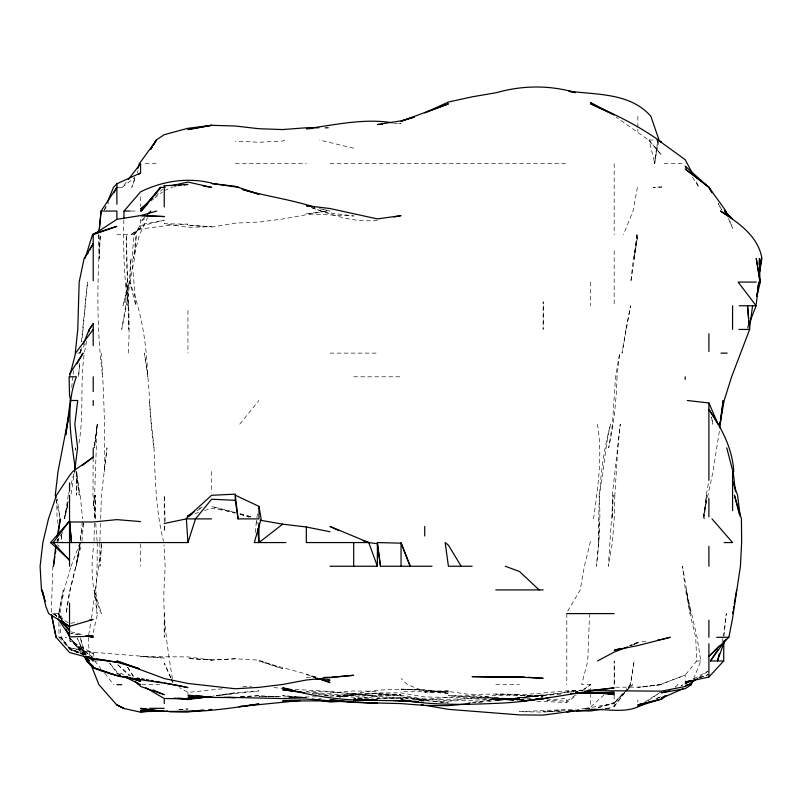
<?xml version="1.0" encoding="UTF-8"?>
<svg xmlns="http://www.w3.org/2000/svg" width="802" height="802" viewBox="0 0 802 802"><rect width="100%" height="100%" fill="white"/><g stroke="black" fill="none" stroke-linecap="round" stroke-linejoin="round"><path stroke-width="0.6" stroke-dasharray="4.01 3.01" d="M97.253 542.563L97.112 566.242L95.849 589.921L97.062 613.6L94.265 589.921L101.423 613.6C91.378 592.066 90.596 568.006 93.744 544.839M76.812 471.526L76.581 495.205L76.671 471.526L79.248 495.205L76.03 471.526L80.2 495.205L82.576 518.884M95.358 518.884L95.699 495.205L94.526 518.884M75.348 450.333L75.388 447.847L75.538 450.333M598.763 542.563C598.112 502.724 599.936 462.794 610.643 424.168C604.658 447.506 604.217 471.696 599.114 495.205C600.989 518.924 599.014 542.663 596.447 566.242L598.763 542.563L599.194 518.884M94.034 541.32L94.476 521.38M123.839 219.768C123.127 248.47 124.109 277.302 128.069 305.762L126.305 282.083L125.693 305.762L121.724 329.442L126.405 305.762L130.054 282.083L130.876 258.404L129.252 282.083L123.007 305.762L129.814 282.083L134.566 258.404L136.31 234.725L133.353 258.404L139.518 234.725L147.618 217.713M52.882 566.242L51.268 613.6M128.2 353.121C131.227 313.582 125.553 274.254 126.335 234.725L128.801 329.442L128.28 305.762M100.671 518.884L101.413 495.205L107.017 447.847L104.22 471.526C105.373 432.037 103.859 392.529 101.263 353.121M99.869 541.32L100.541 522.623M93.162 457.972L92.982 495.205L95.067 518.884L94.365 495.205L93.212 507.345L94.586 495.205L97.142 424.168L94.536 447.847L97.283 424.168L94.014 446.664M98.796 234.725L99.197 258.404L100.34 234.725C96.811 282.063 96.641 329.642 102.666 376.81M589.57 613.6L587.766 660.968L581.661 684.647L590.493 684.647L590.493 689.339M79.518 363.095L78.566 376.81L79.749 363.095M164.761 525.881L164.25 531.706L164.25 525.881M165.172 521.22L164.25 495.205L164.25 524.708M116.891 234.725L134.074 234.725L140.571 226.084L164.25 220.209L140.571 224.771L134.074 234.725L131.959 258.404L135.869 305.762L129.744 282.083C141.844 312.178 146.565 344.559 147.799 376.81L144.28 353.121C150.856 384.298 148.721 416.438 153.994 447.847C155.287 479.185 155.758 510.794 163.558 541.38M81.894 541.32L83.769 521.38M255.257 532.598L256.49 520.127M73.102 374.313L73.483 370.574M80.22 353.121L80.591 349.381M81.353 341.913L87.498 282.083L81.904 341.281M723.955 636.036L726.301 613.6L723.344 636.096M71.699 387.456L72.852 376.81M82.315 521.25L80.15 541.38L83.598 521.25M80.601 353.121L81.122 348.389M78.977 443.105C84.872 409.401 78.426 374.614 86.756 341.281M593.54 518.884C597.771 487.496 602.893 455.777 597.37 424.168M57.213 541.38L57.533 539.014M590.493 541.51L584.387 566.242L580.227 589.921L566.813 612.648M719.334 431.265L713.038 471.526L702.903 518.884L706.803 495.205L704.046 518.884L706.291 495.205L708.898 480.318M630.593 684.647L625.37 691.615L630.593 684.647L634.161 660.968L630.212 684.647L626.202 689.309M657.65 141.192L654.242 163.688L659.013 140.009M68.26 495.205L64.631 518.884L68.06 502.313M71.037 494.022L74.656 471.526M79.639 544.929L76.18 566.242L80.421 542.563L75.749 566.242L69.533 591.545L66.105 613.6L69.533 593.099L81.253 544.929M88.671 634.913L91.298 619.525M91.498 618.342L101.864 542.563L100.009 566.242L99.829 542.563M62.606 619.034L59.939 613.6L64.08 589.921L70.807 567.255M637.41 187.367L633.049 211.046L623.425 234.725M256.83 517.751L257.683 513.2M68.2 501.13L64.2 518.884L68.28 504.097M93.212 632.658L97.593 613.6M747.193 328.259L747.765 325.893M722.051 642.021L722.903 638.472M68.511 494.222L69.533 490.283M71.067 484.418L74.135 472.699M134.816 177.894L131.799 187.367L135.558 177.212M137.232 172.711L138.064 170.455M71.117 566.242L80.03 542.563M693.59 679.003L700.768 660.968L697.068 637.289L686.101 589.921L690.602 613.6L682.502 566.242L685.209 588.518L689.941 613.6L695.695 637.289L696.748 660.968L685.209 675.053L660.176 684.647L685.209 675.053L685.209 680.437M104.33 209.913L105.704 206.535M77.604 353.121L79.639 353.121L81.914 347.487M104.46 209.974L108.611 202.435M79.639 353.121L85.804 342.364M56.862 541.54L63.528 531.265M606.352 708.677L614.172 706.632L624.618 692.637L614.172 703.294L622.994 693.038M614.172 706.552L624.618 692.607M117.954 187.367L122.205 187.367L126.796 181.442M239.758 424.168L258.976 400.489M134.074 234.725L140.571 227.979L140.571 217.713M144.861 217.131L140.571 221.472L146.636 217.563M625.6 691.745L632.638 684.647L625.6 691.464M155.488 196.139L162.495 189.122M624.718 692.316L614.172 702.532L598.222 707.605M604.157 694.763L590.493 707.123L590.493 694.682M675.234 687.083L677.981 684.647L675.234 686.973M122.205 187.367L134.776 177.513M150.997 200.931L153.834 198.706M154.786 197.954L162.355 192.009M536.899 701.319L566.813 702.432L576.678 695.023M582.603 690.572L590.493 684.647L581.61 690.813M575.696 694.933L566.813 701.098L546.874 700.427M698.732 677.66L707.875 671.374M140.571 227.979L130.656 234.725L140.571 229.051L164.25 225.883L187.939 224.149L164.25 223.728L187.939 227.327L211.618 226.685L187.939 225.151L211.618 227.086L235.297 223.126L258.976 222.064L282.655 219.016L326.765 211.046L306.334 213.833L353.692 215.999L330.013 212.951L321.502 211.046L310.996 207.387M648.146 700.617L661.53 691.545M197.202 510.673L202.345 507.275M682.983 684.647L680.938 685.981L682.983 684.647L685.209 684.647M645.059 701.88L659.475 692.838M199.257 508.789L202.345 506.884M693.82 678.823L707.815 671.254M284.85 140.009L282.655 141.062L258.976 142.265L235.297 141.112M655.896 698.813L661.53 696.437L655.896 698.793M637.851 642.372L629.961 645.62L637.851 642.372L648.507 641.079M631.084 645.57L637.851 642.973L629.57 645.53M699.875 677.85L707.765 674.813M164.25 190.525L172.54 187.367M699.424 677.5L708.898 674.372M195.036 513.551L198.585 512.428M204.51 510.553L211.618 508.298L235.297 512.378L211.618 506.473L235.297 513.28M598.222 707.705L614.172 703.374L583.575 708.717M173.723 187.077L176.099 186.505M339.487 697.118C375.135 687.775 412.158 687.053 448.418 693.449L424.729 689.6L401.05 689.149L448.418 691.805L401.05 691.745M661.53 684.266L637.851 687.494L661.339 684.647M70.716 623.274L77.824 622.061M339.487 696.808L353.692 694.462L337.121 696.727M216.35 695.655L235.297 692.808L258.976 690.903L216.35 695.755L235.297 692.808L212.801 696.126M357.251 698.753L377.371 695.785L401.05 694.472L377.371 694.662L401.05 695.805L377.371 693.68L353.692 694.552L377.371 696.226L330.013 691.785L306.334 691.725M586.944 708.848L589.31 708.497M339.487 696.988L353.692 694.903L334.995 696.768M472.097 702.823L495.776 699.534L468.358 702.763M222.274 688.798L187.939 692.417L179.447 687.635M487.486 701.69L569.31 692.246M571.796 691.785L495.776 700.567L543.134 694.783M478.012 702.803L482.754 702.241M585.761 708.828L589.31 708.447M330.013 696.347C361.512 691.956 393.762 691.926 424.729 699.785L401.05 696.938L448.418 700.828L495.776 695.354L519.455 695.154L543.134 696.717L519.455 695.404L543.134 695.514L561.831 694.091M661.53 684.647L637.851 687.113L615.425 687.214M519.455 697.91L543.134 695.414L495.776 700.166L519.455 697.91L495.776 699.715L519.455 698.572C491.175 699.504 462.954 700.437 434.704 701.75M179.207 709.8L187.939 708.938L176.721 709.81M546.874 700.106L566.813 698.362L566.813 702.432M330.013 692.968L353.692 690.953L377.371 691.354M318.795 698.622L321.291 698.412M575.535 691.755L578.031 691.555L573.049 691.745M165.503 710.682L167.989 710.492M525.681 698.843L519.455 699.324L523.195 699.254L448.418 695.454L519.455 699.755M526.934 698.753L531.916 698.362M540.638 697.69L543.134 697.499M604.788 708.737L610.743 708.326L602.402 708.767M337.492 696.778L353.692 695.725L377.371 692.898L401.05 692.888L424.729 696.938L495.776 698.331L523.195 699.685L495.776 697.76M565.57 710.161L543.134 711.635L561.831 710.933M235.297 658.783L211.618 660.036L187.939 658.452L211.618 660.036L235.297 658.783L258.976 660.126L282.655 668.818L258.976 660.968L306.334 674.111L315.356 677.309M561.831 711.063L543.134 712.106L519.455 711.675L575.535 709.108M258.976 695.735L239.036 696.758L258.976 695.735L278.916 696.707M581.771 708.788L589.249 708.387M393.571 123.809L401.05 123.478L398.564 123.267M242.775 686.723L251.497 686.342M583.014 690.562L566.813 691.274L578.031 690.913M325.031 128.029L330.013 127.839L325.031 127.819M316.309 696.798L288.89 697.259L297.612 697.75M448.418 690.652L424.729 691.344L407.496 684.647L401.05 678.502M416.007 699.745C450.493 698.281 484.829 691.264 519.455 695.103L495.776 694.191C525.049 696.737 553.891 690.602 583.014 690.161M306.334 677.72L316.309 677.53M377.371 698.532L401.05 698.081L448.418 702.973L401.05 697.369L377.371 698.001L398.564 698.732M377.371 220.219C354.283 223.006 332.239 215.217 310.905 207.387M649.069 140.009L657.83 140.009L654.813 163.688L649.069 140.009L661.53 155.137L648.587 140.009L616.056 117.002M145.202 163.688L157.002 163.688M235.297 163.688L306.334 163.688M330.013 163.688L568.347 163.688M664.116 163.688L685.209 163.688M131.207 211.046L136.039 211.046M330.013 353.121L377.371 353.121M353.692 376.81L401.05 376.81M55.268 613.6L59.939 613.6M58.817 622.332L59.017 637.289L66.716 637.289M94.355 660.968L97.774 660.968M696.748 660.968L700.768 660.968M141.894 684.647L159.778 684.647M495.776 684.647L519.455 684.647M614.172 684.647L614.172 660.968L614.532 684.647M288.89 697.299L306.334 697.299L288.89 696.998L298.855 697.73M418.504 700.266L472.097 698.512L518.212 700.156M288.89 697.459L300.098 697.73M276.419 696.727L258.976 696.256L287.637 696.948M362.414 698.742L353.692 698.452L361.171 698.753M448.418 693.108L424.729 692.146L448.418 691.444L513.531 700.737L495.776 698.372L519.455 699.875M295.116 689.369L330.013 691.484L403.426 698.672M368.649 698.742L312.569 693.169M306.334 691.926L353.692 695.875L377.371 698.612M306.334 697.88L282.655 695.534L306.334 698.031M273.933 687.565L282.655 688.467M80.19 634.512L70.716 633.319L77.824 634.613M324.098 695.314L330.013 696.076L324.098 695.194M211.618 660.036L187.939 656.918L140.571 656.617L164.25 658.041L93.212 652.287L69.533 647.725L69.533 649.129L85.323 654.813M312.259 693.429L316.99 694.141M318.173 694.311L322.905 695.023M353.692 148.23L319.447 140.009M319.356 208.63L330.013 211.046L321.722 208.991M240.029 514.403L251.868 517.2M315.808 676.848L306.334 674.592L315.808 677.76M69.533 647.725L93.212 653.369L69.533 640.668L92.23 657.018M70.716 631.775L82.556 634.673M240.029 513.681L253.051 517.26M120.45 674.733L116.891 673.73L119.257 674.502M239.908 514.012L249.141 517.26M83.067 654.462L69.533 648.397L60.721 637.289L69.533 648.367L83.067 654.452L70.666 649.891L77.423 652.658M85.323 654.562L69.533 648.397L61.213 637.289L59.96 624.818M123.658 674.552L116.891 671.835L109.473 662.773M120.12 674.512L116.891 672.908L109.473 662.953M52.611 613.6L68.481 622.853M93.212 657.73L69.533 638.633L86.837 654.953M53.624 613.6L57.363 616.798M117.804 664.808L130.556 675.916M117.804 664.868L129.603 676.046M86.195 654.292L69.533 638.432L83.969 654.653M56.852 616.287L54.476 613.6L56.531 616.618M59.017 637.289L69.533 649.129M83.969 654.332L70.335 638.232L82.806 655.044M94.656 660.968L100.801 668.547M104.651 673.279L113.874 684.647M57.674 544.528L59.158 546.483M692.417 177.252L698.963 187.367L695.254 179.468M62.105 619.916L58.055 613.6L61.684 619.786M127.638 667.144L133.483 676.407M127.518 667.144L133.182 676.407M718.101 203.507L721.78 209.974L718.171 203.507M60.792 618.021L58.606 613.6L63.318 589.921L58.827 613.6L59.198 617.339M60.691 618.051L58.606 613.6L58.746 617.339M171.016 677.84L164.25 663.104L170.625 677.84M171.538 678.973L173.092 682.382M728.346 218.585L732.577 228.279L729.028 219.086M171.117 678.973L172.59 682.382M85.503 655.044L80.2 637.289L84.912 655.044M58.135 523.626L57.062 518.884L56.681 498.944M60.832 535.465L62.175 541.38M56.23 499.937L59.879 517.701L57.132 498.754M172.46 678.723C167.568 649.389 163.087 619.776 163.959 589.921L165.162 566.242L164.029 544.789M711.494 417.1L712.798 424.168L711.625 417.06M93.212 652.337L94.034 657.269M61.213 534.272L62.265 541.38M153.994 447.847L149.082 400.489M256.74 520.127L257.231 525.12M97.142 541.32L95.558 521.38M88.26 637.289L89.453 655.976M98.826 234.725L99.197 258.404M164.22 613.6L164.25 637.289L164.25 619.635M637.851 116.32L637.851 128.029M637.851 129.202L637.851 131.538M637.851 699.895L637.851 702.191M614.172 163.688L614.172 234.725M614.172 250.675L614.172 305.762M614.172 695.154L614.172 706.632M590.493 282.083L590.493 305.762M566.813 613.6L566.813 684.647M211.618 471.526L211.618 492.709M187.939 310.414L187.939 353.121M187.939 692.417L187.939 693.981M140.571 196.791L140.571 206.405M140.571 543.816L140.571 566.242M543.646 305.762L543.134 329.442L543.134 301.722L543.646 305.762M614.833 495.205L614.172 519.205L612.387 542.563L608.307 566.242L613.129 495.205L612.367 518.884L612.317 495.205L620.267 424.168L617.851 447.847L614.833 495.205M58.145 538.824L58.055 541.32L58.165 538.824M616.989 376.81C616.507 400.699 613.66 424.469 608.708 447.847L612.457 424.168L615.565 376.81L619.685 353.121L616.989 376.81M636.908 234.725L634.502 258.404L630.793 282.083L633.339 258.404L637.851 234.725L634.091 258.404L636.908 234.725M625.941 329.442L622.011 353.121L630.583 305.762L625.941 329.442M589.811 708.326L586.172 708.828L589.811 708.326M661.53 186.756L653.219 187.367L661.53 187.367L661.53 186.756M424.729 700.818L418.504 700.627L424.729 700.818M84.31 654.201L77.423 638.412L84.29 654.201"/><path stroke-width="1.2" d="M689.951 680.627L685.209 682.181L708.898 677.028L723.705 660.968L723.805 641.029M69.533 376.81L76.431 376.81C64.982 406.574 71.298 438.584 75.278 469.16M123.869 218.525L124.049 211.046L140.571 191.848C162.535 181.011 187.658 177.102 211.618 183.087M759.093 264.64L759.454 258.404L759.935 282.083M75.248 353.121L77.774 329.442L79.167 282.083L84.12 258.404L93.212 243.607L89.754 249.953M70.305 400.489L65.724 434.824L69.293 413.18L58.025 471.526L55.258 495.205L55.749 497.571M756.256 304.259L758.752 282.083L757.499 290.394M55.779 546.122L53.423 566.242L54.867 556.768M74.606 471.526L77.594 447.847L74.817 424.168L77.724 400.489L70.225 400.489M749.409 329.442L752.587 305.762M58.496 531.906L60.27 518.884L57.213 536.648M720.206 421.802L719.875 424.168L724.176 400.489L731.604 376.81L749.649 329.442L747.504 305.762L748.507 318.224M720.537 419.426L723.214 400.489L719.855 427.717M759.093 274.986L761.459 258.404L759.053 273.793M739.284 514.152L734.411 495.205L741.439 518.884L741.639 542.563L740.426 566.242L732.577 618.312L728.878 637.289L708.898 656.487L719.103 646.011M756.607 296.339L757.148 292.77M55.418 553.22L55.779 550.854M732.577 613.6L732.978 611.234M733.389 608.868L733.79 606.502M734.201 604.137L736.637 589.921M759.003 274.986L761.9 258.404C758.211 236.039 738.141 222.505 720.447 211.046L732.577 218.946L724.406 211.046L730.121 217.312M258.545 508.658L258.976 506.383L235.297 495.205L235.297 500.318L238.094 518.884L258.976 518.884L258.976 506.383L261.141 518.884L254.274 542.563L285.853 542.563M88.872 331.817L89.393 329.442L93.212 323.697L93.212 345.602M756.827 296.339L760.286 282.083L756.256 258.404L759.564 279.718M719.183 653.861L717.469 660.968L724.717 640.668M69.834 375.617L75.568 353.121L93.202 329.442M85.142 258.404L92.461 234.725M137.834 168.42L139.337 163.688L156.52 140.009L153.372 145.152M140.571 521.581L116.891 519.626L93.212 521.972L69.533 522.022L71.498 542.563L69.533 520.979L50.616 542.563L187.939 542.563L195.508 518.884L211.618 499.225L235.297 500.318M750.421 320.419L756.126 305.762L738.141 282.083L756.256 282.083M669.82 690.973L661.53 692.758L685.209 688.687L691.354 684.647L692.697 681.259M107.528 202.024L113.463 187.367L116.891 183.768L140.571 172.971L140.571 163.688L128.33 179.468M83.278 344.108L89.202 329.442L93.212 323.697M194.114 511.977L187.939 515.796L186.365 518.884L187.939 542.563M87.448 254.174L88.601 252.069M113.934 192.751L116.891 187.367L101.082 211.046L99.157 230.986L101.082 211.046L116.891 211.046L116.891 218.415M76.942 363.887L83.107 353.121L69.533 374.033M150.686 149.272L151.929 147.207M153.162 145.152L156.26 140.009L164.25 134.686L187.939 128.29L211.618 125.323L235.297 126.004L258.976 128.731L282.655 129.563L306.334 127.759L318.795 127.799M150.846 149.272L152.109 147.207M723.705 660.968L710.442 660.968L717.85 649.64M710.442 660.968L726.181 639.254M69.533 520.979L53.253 542.563L69.533 560.217L68.05 558.252M147.438 214.525L150.866 211.046M147.588 204.029L140.571 211.046L160.821 187.367L141.252 211.046L160.26 187.367L165.142 187.367L164.25 185.763L187.939 184.44L184.38 184.881M152.41 198.234L140.571 209.111L144.36 206.134M643.495 703.966L637.851 706.311L661.53 698.983L637.851 704.838L661.53 699.254L664.277 696.818M664.277 696.296L661.53 698.632L664.597 696.637M138.646 174.485L140.571 172.971M257.612 528.859L258.976 542.563L282.655 524.167L306.334 526.994L330.013 531.756M82.446 465.461L93.212 457.13L93.212 447.847M93.212 457.13L72.721 471.526L69.533 475.576L56.491 495.205L48.471 518.884L42.867 542.563L40.1 566.242L41.453 589.921L45.453 601.57M691.354 684.647L687.865 684.647L685.209 686.492L661.53 691.154L587.996 690.592M695.685 679.755L688.577 684.647L685.209 686.031L687.865 684.647M641.971 704.798C627.054 713.981 607.104 708.858 590.493 709.389M192.049 514.082L187.939 516.799L211.618 495.285L235.297 494.152M661.53 699.254L661.53 698.301L664.597 696.357M640.938 704.467L637.851 706.402L644.618 703.554M661.53 698.301L665.84 695.825M665.84 695.745L661.53 698.211L682.963 688.758M689.519 681.159L685.209 683.484L697.62 678.713M597.48 660.968L614.172 652.106L627.705 646.873M187.939 515.796L190.305 515.044M414.454 117.032L401.05 121.262L448.418 103.849L424.729 112.851L448.418 102.024L472.097 96.852L496.538 92.641C522.192 85.333 549.831 84.922 575.425 92.641L569.27 91.458M620.096 648.437L614.172 650.262L637.851 645.57L670.251 637.289L661.53 639.505M44.491 598.081L42.105 589.921L45.854 606.512L48.681 613.6L69.533 626.402L93.212 619.435M414.283 117.022L401.05 120.871L377.371 124.541L382.364 124.32M156.741 211.046L140.571 215.618L164.25 216.56L140.571 215.558L116.891 219.337L93.212 234.725L116.891 226.334L93.212 233.863L93.212 280.69M171.357 185.763L187.939 182.044L211.618 187.367L203.327 186.054M543.134 698.863L550.242 697.319M164.25 523.495L186.365 518.884L211.618 518.884M393.952 217.001L401.05 215.618L377.371 218.916L330.013 208.53L306.334 205.683L309.883 206.485M584.578 691.194L614.172 687.916C574.563 692.166 535.756 702.101 495.776 703.354C464.188 704.818 432.328 705.289 401.05 699.925L412.268 701.098M89.664 620.036L92.029 619.635M568.006 711.304L570.402 710.913M573.921 710.973L543.134 715.103L519.455 714.893L448.418 709.339L425.942 705.449M576.287 710.592L578.653 710.221M572.738 710.963L566.813 711.835L595.254 709.399M576.287 710.432L578.653 710.081M601.47 709.389L590.493 710.983L576.788 710.863M568.027 711.334L570.443 711.003M242.394 706.181L238.846 706.652L300.409 700.517M244.77 705.86L258.976 703.966C219.969 710.001 179.738 715.605 140.571 708.326L158.335 710.682M178.465 185.613L180.831 185.322M657.981 639.936L660.347 639.645M588.127 690.512L590.493 690.231L587.996 690.342M151.227 711.033L140.571 712.186L123.247 708.326L116.891 704.828L123.899 708.326L116.891 705.088L98.917 684.647L91.298 665.59M202.144 697.359L187.939 698.853L164.25 698.512L145.954 687.795M204.51 697.118L210.435 696.497L187.939 699.534L174.224 698.121M204.139 710.181L187.939 711.785L169.242 711.534L194.164 710.973M209.121 696.537L204.139 696.858L211.618 696.697L187.939 698.853L177.964 698.111M469.601 703.735L448.418 705.66L424.729 705.429L401.05 703.595L353.692 702.402L306.334 699.103L227.818 697.319M196.66 710.752L202.886 710.211M331.256 677.179L353.692 675.284L306.334 680.006L282.655 684.467L258.976 687.364L235.297 688.758L187.939 683.464L164.25 678.542L116.891 660.968L139.388 668.738L116.891 662.201L96.771 658.893M148.049 710.953L140.571 711.574L164.25 711.284M587.996 690.753L590.493 690.562M342.474 701.319L330.013 702.011L312.259 699.033M291.377 700.527L282.655 700.958L326.274 700.908M590.493 690.512L599.214 690.091M570.553 693.56L614.172 692.347L575.535 692.988L614.172 693.489L597.971 692.527M312.569 128.5L306.334 128.741C334.885 124.962 363.406 118.145 392.328 122.736M65.894 629.159L69.533 636.938L93.212 636.156L88.481 635.565M341.231 700.998L330.013 701.269L341.231 701.319M535.656 699.003L539.395 698.933M323.777 677.399L330.013 677.279M211.618 696.727L187.939 697.179L211.618 697.008M657.83 140.009L659.013 140.009L650.883 116.32C630.412 92.842 597.44 94.897 569.209 91.177M238.645 187.367L211.618 183.478L235.297 186.305L258.976 194.295L242.394 189.442M124.049 211.046L130.245 211.046M739.223 305.762L756.126 305.762M738.953 329.442L749.649 329.442M721.028 353.121L727.163 353.121M432.047 566.242L380.469 566.242L377.371 543.716L368.76 542.563L306.334 542.563L306.334 526.994M330.013 566.242L377.371 566.242L377.371 542.563L401.05 543.165L410.213 566.242L401.05 542.563L401.05 566.242M724.146 542.563L732.577 542.563L712.006 518.884M472.097 566.242L448.418 566.242L445.17 542.563L448.418 545.159L461.16 566.242M495.776 589.921L543.134 589.921M566.813 613.6L614.172 613.6M716.717 637.289L728.878 637.289M116.891 684.647L121.794 684.647M149.683 708.326L164.25 708.326M377.371 700.016C345.331 701.349 313.452 696.557 282.655 687.865L292.128 689.74M347.466 701.349L351.206 701.369M398.564 700.547L401.05 700.577M377.371 700.306L353.692 699.946L401.05 700.878L418.504 701.991M154.285 710.582L140.571 710.321L164.25 711.464L160.701 710.993M224.079 697.329L235.297 697.61L211.618 697.389L187.939 695.304L192.921 695.595M393.571 700.527L408.529 701.108M354.945 702.131L377.371 703.053L353.692 702.241L330.013 699.785L353.692 702.081M413.521 701.339L418.504 701.58M195.407 695.745L202.886 696.186M421 702.151L423.486 702.311M524.438 677.078L472.097 676.627L495.776 677.249L519.455 676.788L495.776 676.958L519.455 677.088L543.134 678.292L528.177 677.319M414.764 701.359L418.504 701.74M595.234 692.587L614.172 694.612L605.881 693.379M315.808 678.723L330.013 680.236L327.647 679.675M687.304 400.489L708.898 402.985L718.071 424.168L708.898 409.421C721.559 427.967 732.567 448.669 733.73 471.526M296.86 691.434L282.655 689.76L305.151 692.848M299.226 691.715L301.602 691.996M109.814 660.968L93.212 658.863L69.533 652.527L56.08 637.289L51.508 614.793L56.08 637.289M116.891 662.201L93.212 659.013L86.446 656.287M118.074 675.675L120.45 675.986M123.999 676.437L127.548 676.898M137.022 678.111L139.388 678.412M599.966 692.497L602.332 692.848M421.18 704.627L423.546 705.028M86.115 636.046L93.212 637.289L86.115 635.545M260.159 520.217L282.655 524.167M141.754 678.783L144.129 679.224M146.495 679.665L148.861 680.096M151.227 680.537L153.603 680.968M155.969 681.409L161.884 682.502M116.891 675.865L140.571 680.387L135.839 679.053M164.25 682.933L187.939 687.595C156.46 680.156 123.287 680.347 93.212 667.825L86.486 660.968L85.854 658.592M314.625 207.237C290.946 199.487 266.254 196.35 242.394 189.392M127.548 677.169L140.571 681.359L132.681 678.181M316.99 678.161L330.013 682.512L319.868 678.913M362.965 540.608L368.76 542.563L377.371 566.242M115.709 675.124L93.212 667.515L115.769 675.474M505.28 566.242L519.455 571.475L539.155 589.921M152.981 689.91L164.25 694.692L140.571 686.442L136.962 682.582M368.76 542.563L330.013 526.453L339.035 530.643M125.503 677.179L140.571 684.647M601.259 108.621L590.493 102.676L614.172 114.937L590.493 103.789C615.345 114.315 639.685 126.305 661.53 142.275L658.001 140.009L685.209 159.668L692.086 172.711M62.015 621.139L69.533 627.174L69.533 636.938M62.045 620.788L69.533 627.174M50.616 542.563L69.533 560.217M89.573 657.53L93.212 660.968L89.704 657.63M135.047 681.209L138.686 684.647L137.383 682.582M60.32 620.758L69.533 630.593L60.812 620.758M85.573 656.457L89.583 660.968L85.573 656.226M730.191 217.312L724.627 211.046L727.524 214.916M83.548 656.036L87.238 660.968L93.212 666.452L87.268 660.968L85.764 657.58M727.785 214.916L725.058 211.046L725.99 213.202M57.894 618.623L69.533 635.685L67.348 631.264M686.522 168.159L685.209 166.134L708.898 187.367L725.93 211.046L727.264 214.495M711.354 191.668L708.898 187.367L685.209 169.011L708.898 187.107L712.136 192.751M85.784 657.58L86.776 659.835M732.577 481.541L737.589 495.205L740.206 516.518M726.752 447.847L732.577 470.343M70.576 400.489L69.533 395.045L69.082 376.81M377.371 542.563L380.469 566.242M235.297 495.205L238.094 518.884M733.138 471.526L735.474 491.656M748.707 320.72L749.309 328.198M732.577 305.762L732.577 329.442M732.577 471.526L732.577 510.704M708.898 333.762L708.898 351.517M708.898 402.985L708.898 480.047M708.898 498.313L708.898 516.749M708.898 546.302L708.898 566.242M708.898 620.136L708.898 637.289M708.898 643.806L708.898 660.968M708.898 661.83L708.898 677.028M685.209 376.81L685.209 379.356M424.729 526.483L424.729 535.987M353.692 542.563L353.692 566.242M258.976 523.165L258.976 542.563M164.25 185.412L164.25 206.916M164.25 699.524L164.25 703.504M116.891 183.768L116.891 204.229M93.212 376.81L93.212 391.607M93.212 400.489L93.212 405.471M69.533 482.914L69.533 490.944M69.533 495.205L69.533 566.242M69.533 603.304L69.533 626.402M211.618 125.252L187.939 129.563L211.618 125.323M543.134 698.532L519.455 701.409L543.134 698.532M211.618 709.439L209.121 709.69L211.618 709.439M93.212 659.013L88.701 656.998L93.212 659.013"/></g></svg>
